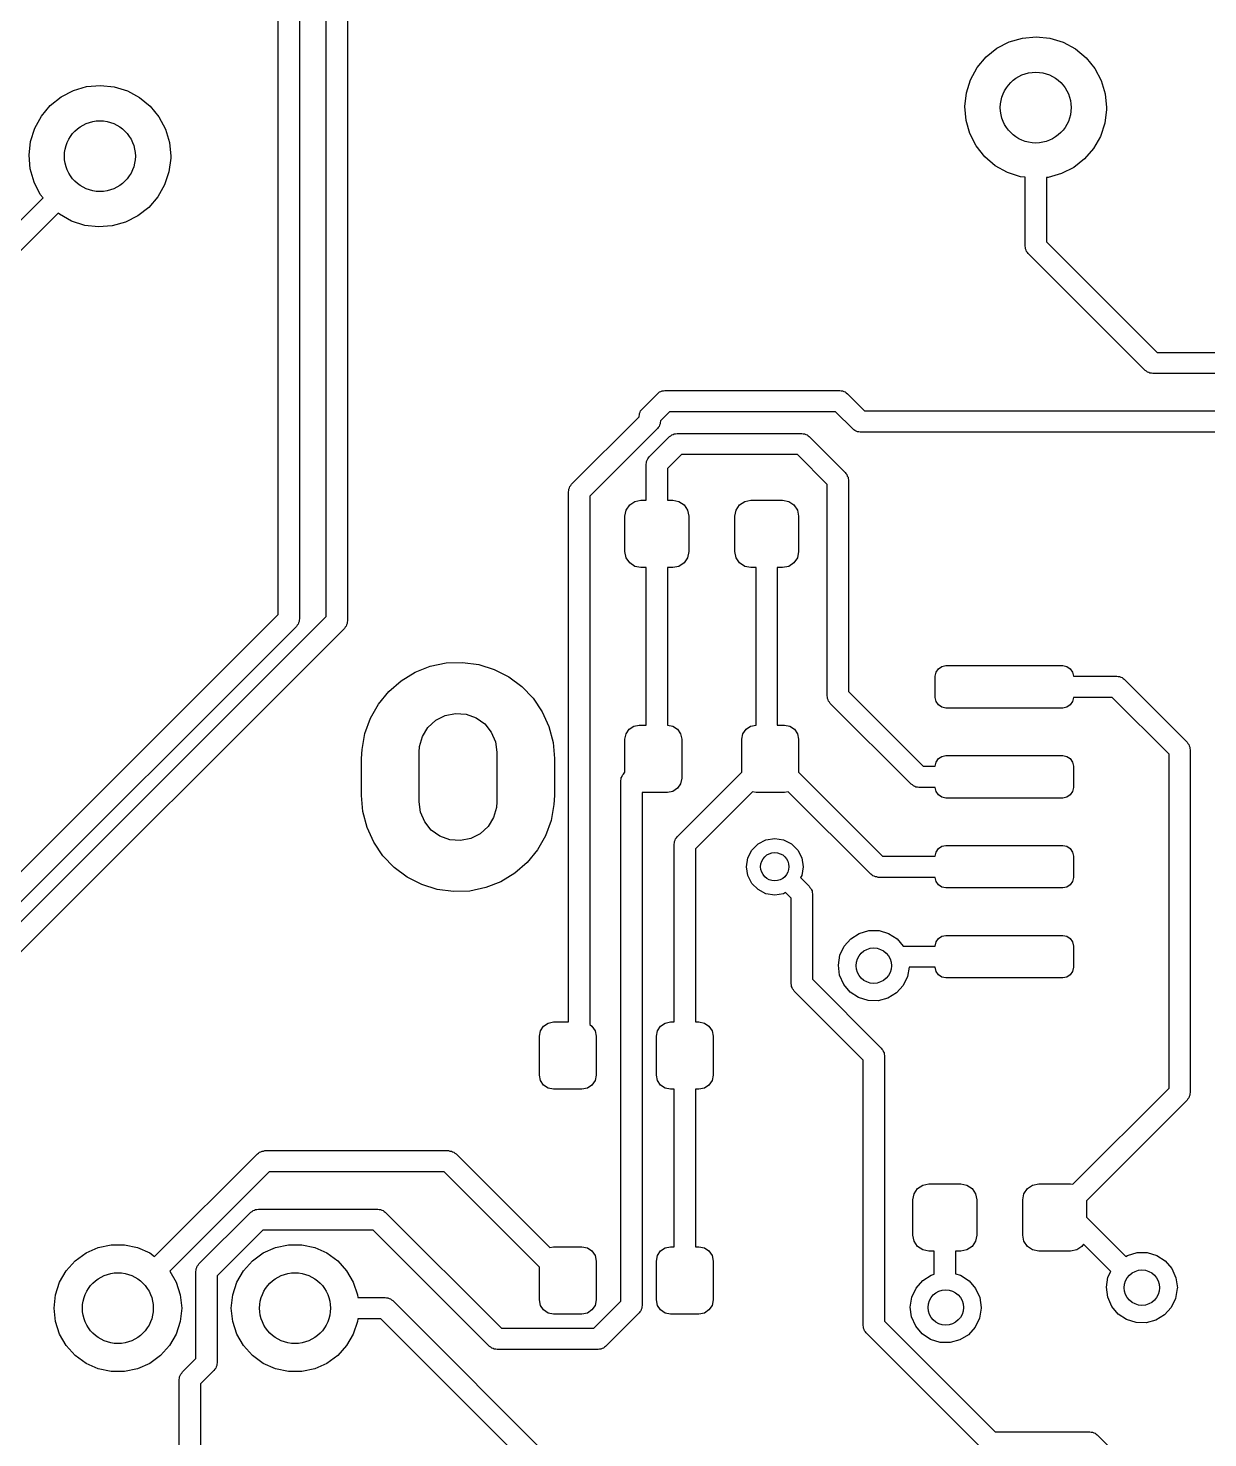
# Model space of a CAD drawing. Extents: x 74 to 208, y -143 to -31.
# Drawn here: x 139.7 to 156.35, y -65.34 to -45.44 of the extents above; entities that cross this region are included whole.
import ezdxf

# ---------------------------------------------------------------- set-up
doc = ezdxf.new("R2010")
doc.units = 0
doc.layers.add('BLACK', color=7, linetype='CONTINUOUS')

msp = doc.modelspace()

# ---------------------------------------------------------------- linework, layer by layer
at = {"layer": 'BLACK', "linetype": 'CONTINUOUS'}
for p, q in [((144.21, -41.19), (144.21, -53.806)), ((143.91, -53.7439), (143.91, -41.2521)), ((143.533, -42.164), (143.533, -53.7766)), ((143.233, -53.7145), (143.233, -42.2261)), ((153.549, -45.631), (153.737, -45.5759)), ((153.737, -45.5759), (153.931, -45.5582)), ((153.931, -45.5582), (154.125, -45.5786)), ((154.125, -45.5786), (154.312, -45.6363)), ((153.224, -45.8437), (153.376, -45.7214)), ((153.376, -45.7214), (153.549, -45.631)), ((154.312, -45.6363), (154.483, -45.7292)), ((154.483, -45.7292), (154.634, -45.8536)), ((153.099, -45.9932), (153.224, -45.8437)), ((154.634, -45.8536), (154.757, -46.0048)), ((152.946, -46.3503), (153.005, -46.1643)), ((153.005, -46.1643), (153.099, -45.9932)), ((154.757, -46.0048), (154.849, -46.1771)), ((140.168, -46.4072), (140.341, -46.3168)), ((140.341, -46.3168), (140.529, -46.2617)), ((140.529, -46.2617), (140.723, -46.244)), ((140.723, -46.244), (140.917, -46.2644)), ((140.917, -46.2644), (141.104, -46.3221)), ((141.104, -46.3221), (141.275, -46.415)), ((152.924, -46.5442), (152.946, -46.3503)), ((154.849, -46.1771), (154.905, -46.364)), ((154.905, -46.364), (154.924, -46.5582)), ((139.891, -46.679), (140.016, -46.5295)), ((140.016, -46.5295), (140.168, -46.4072)), ((141.275, -46.415), (141.426, -46.5394)), ((141.426, -46.5394), (141.549, -46.6906)), ((152.94, -46.7387), (152.924, -46.5442)), ((154.924, -46.5582), (154.924, -46.5861)), ((139.797, -46.8501), (139.891, -46.679)), ((141.549, -46.6906), (141.641, -46.8629)), ((152.994, -46.9263), (152.94, -46.7387)), ((154.924, -46.5861), (154.899, -46.7797)), ((139.738, -47.0361), (139.797, -46.8501)), ((141.641, -46.8629), (141.697, -47.0498)), ((153.083, -47.0999), (152.994, -46.9263)), ((154.838, -46.9649), (154.741, -47.1346)), ((154.899, -46.7797), (154.838, -46.9649)), ((139.716, -47.23), (139.738, -47.0361)), ((141.697, -47.0498), (141.716, -47.244)), ((153.205, -47.2529), (153.083, -47.0999)), ((154.741, -47.1346), (154.614, -47.2824)), ((139.732, -47.4245), (139.716, -47.23)), ((141.716, -47.2719), (141.691, -47.4655)), ((141.716, -47.244), (141.716, -47.2719)), ((153.353, -47.3793), (153.205, -47.2529)), ((154.614, -47.2824), (154.46, -47.4025)), ((139.786, -47.6121), (139.732, -47.4245)), ((141.691, -47.4655), (141.63, -47.6507)), ((153.524, -47.4746), (153.353, -47.3793)), ((153.709, -47.5349), (153.524, -47.4746)), ((153.774, -47.5426), (153.709, -47.5349)), ((153.774, -48.514), (153.774, -47.5426)), ((154.098, -47.543), (154.074, -47.5448)), ((154.074, -47.5448), (154.074, -48.4519)), ((154.286, -47.4905), (154.098, -47.543)), ((154.46, -47.4025), (154.286, -47.4905)), ((139.875, -47.7857), (139.786, -47.6121)), ((141.63, -47.6507), (141.533, -47.8204)), ((137.546, -50.2014), (139.914, -47.8341)), ((139.914, -47.8341), (139.875, -47.7857)), ((141.533, -47.8204), (141.406, -47.9682)), ((140.125, -48.0475), (137.759, -50.4135)), ((140.145, -48.0651), (140.125, -48.0475)), ((140.316, -48.1604), (140.145, -48.0651)), ((140.501, -48.2207), (140.316, -48.1604)), ((141.252, -48.0883), (141.078, -48.1763)), ((141.406, -47.9682), (141.252, -48.0883)), ((140.695, -48.2438), (140.501, -48.2207)), ((140.89, -48.2288), (140.695, -48.2438)), ((141.078, -48.1763), (140.89, -48.2288)), ((153.779, -48.5331), (153.774, -48.514)), ((153.779, -48.5528), (153.779, -48.5331)), ((153.789, -48.5699), (153.779, -48.5528)), ((154.074, -48.4519), (155.637, -50.015)), ((153.794, -48.589), (153.789, -48.5699)), ((153.808, -48.603), (153.794, -48.589)), ((153.818, -48.6201), (153.808, -48.603)), ((155.469, -50.2711), (153.818, -48.6201)), ((155.637, -50.015), (156.636, -50.015)), ((155.486, -50.2809), (155.469, -50.2711)), ((155.5, -50.2949), (155.486, -50.2809)), ((155.519, -50.3), (155.5, -50.2949)), ((155.536, -50.3099), (155.519, -50.3)), ((155.556, -50.3099), (155.536, -50.3099)), ((155.575, -50.315), (155.556, -50.3099)), ((156.636, -50.315), (155.575, -50.315)), ((148.672, -50.5587), (148.691, -50.5536)), ((148.691, -50.5536), (151.161, -50.5536)), ((151.161, -50.5536), (151.18, -50.5587)), ((148.372, -50.8107), (148.585, -50.5975)), ((148.585, -50.5975), (148.602, -50.5876)), ((148.602, -50.5876), (148.616, -50.5737)), ((148.616, -50.5737), (148.635, -50.5686)), ((148.635, -50.5686), (148.652, -50.5587)), ((148.652, -50.5587), (148.672, -50.5587)), ((151.18, -50.5587), (151.199, -50.5587)), ((151.199, -50.5587), (151.216, -50.5686)), ((151.216, -50.5686), (151.236, -50.5737)), ((151.236, -50.5737), (151.25, -50.5876)), ((151.25, -50.5876), (151.267, -50.5975)), ((151.267, -50.5975), (151.509, -50.84)), ((147.374, -51.877), (148.328, -50.9231)), ((148.328, -50.9168), (148.333, -50.8977)), ((148.328, -50.9231), (148.328, -50.9168)), ((148.333, -50.878), (148.343, -50.8609)), ((148.333, -50.8977), (148.333, -50.878)), ((148.343, -50.8609), (148.348, -50.8418)), ((148.348, -50.8418), (148.362, -50.8278)), ((148.362, -50.8278), (148.372, -50.8107)), ((148.753, -50.8536), (148.628, -50.9789)), ((151.098, -50.8536), (148.753, -50.8536)), ((151.341, -51.0961), (151.098, -50.8536)), ((151.509, -50.84), (157.711, -50.84)), ((148.584, -51.0913), (147.63, -52.0452)), ((148.594, -51.0742), (148.584, -51.0913)), ((148.608, -51.0602), (148.594, -51.0742)), ((148.613, -51.0411), (148.608, -51.0602)), ((148.623, -51.024), (148.613, -51.0411)), ((148.628, -50.9852), (148.623, -51.0043)), ((148.623, -51.0043), (148.623, -51.024)), ((148.628, -50.9789), (148.628, -50.9852)), ((151.358, -51.1059), (151.341, -51.0961)), ((151.372, -51.1199), (151.358, -51.1059)), ((151.391, -51.125), (151.372, -51.1199)), ((151.408, -51.1349), (151.391, -51.125)), ((151.428, -51.1349), (151.408, -51.1349)), ((151.447, -51.14), (151.428, -51.1349)), ((158.116, -51.14), (151.447, -51.14)), ((148.471, -51.4864), (148.755, -51.2019)), ((148.755, -51.2019), (148.773, -51.1921)), ((148.773, -51.1921), (148.786, -51.1781)), ((148.786, -51.1781), (148.806, -51.173)), ((148.806, -51.173), (148.823, -51.1631)), ((148.823, -51.1631), (148.842, -51.1631)), ((148.842, -51.1631), (148.861, -51.158)), ((148.861, -51.158), (150.622, -51.158)), ((150.622, -51.158), (150.641, -51.1631)), ((150.641, -51.1631), (150.661, -51.1631)), ((150.661, -51.1631), (150.678, -51.173)), ((150.678, -51.173), (150.697, -51.1781)), ((150.697, -51.1781), (150.711, -51.1921)), ((150.711, -51.1921), (150.728, -51.2019)), ((150.728, -51.2019), (151.236, -51.7099)), ((148.432, -51.5537), (148.442, -51.5366)), ((148.442, -51.5366), (148.447, -51.5175)), ((148.447, -51.5175), (148.461, -51.5035)), ((148.461, -51.5035), (148.471, -51.4864)), ((148.924, -51.458), (148.727, -51.6546)), ((150.56, -51.458), (148.924, -51.458)), ((150.98, -51.8781), (150.56, -51.458)), ((148.427, -51.5925), (148.432, -51.5734)), ((148.427, -52.103), (148.427, -51.5925)), ((148.432, -51.5734), (148.432, -51.5537)), ((148.727, -51.6546), (148.727, -52.103)), ((151.236, -51.7099), (151.246, -51.727)), ((151.246, -51.727), (151.26, -51.741)), ((151.26, -51.741), (151.265, -51.7601)), ((147.335, -51.9443), (147.345, -51.9272)), ((147.335, -51.964), (147.335, -51.9443)), ((147.345, -51.9272), (147.35, -51.9081)), ((147.35, -51.9081), (147.364, -51.8941)), ((147.364, -51.8941), (147.374, -51.877)), ((150.98, -54.864), (150.98, -51.8781)), ((151.265, -51.7601), (151.275, -51.7772)), ((151.275, -51.7772), (151.275, -51.7969)), ((151.275, -51.7969), (151.28, -51.816)), ((151.28, -51.816), (151.28, -54.8019)), ((147.33, -51.9831), (147.335, -51.964)), ((147.33, -59.469), (147.33, -51.9831)), ((147.63, -52.0452), (147.63, -59.5066)), ((148.193, -52.1689), (148.266, -52.1201)), ((148.266, -52.1201), (148.352, -52.103)), ((148.352, -52.103), (148.427, -52.103)), ((148.727, -52.103), (148.802, -52.103)), ((148.802, -52.103), (148.888, -52.1201)), ((148.888, -52.1201), (148.961, -52.1689)), ((149.743, -52.1689), (149.816, -52.1201)), ((149.816, -52.1201), (149.902, -52.103)), ((149.902, -52.103), (150.352, -52.103)), ((150.352, -52.103), (150.438, -52.1201)), ((150.438, -52.1201), (150.511, -52.1689)), ((148.127, -52.328), (148.144, -52.2419)), ((148.127, -52.828), (148.127, -52.328)), ((148.144, -52.2419), (148.193, -52.1689)), ((148.961, -52.1689), (149.01, -52.2419)), ((149.01, -52.2419), (149.027, -52.328)), ((149.027, -52.328), (149.027, -52.828)), ((149.677, -52.328), (149.694, -52.2419)), ((149.677, -52.828), (149.677, -52.328)), ((149.694, -52.2419), (149.743, -52.1689)), ((150.511, -52.1689), (150.56, -52.2419)), ((150.56, -52.2419), (150.577, -52.328)), ((150.577, -52.328), (150.577, -52.828)), ((148.144, -52.9141), (148.127, -52.828)), ((148.193, -52.9871), (148.144, -52.9141)), ((149.01, -52.9141), (148.961, -52.9871)), ((149.027, -52.828), (149.01, -52.9141)), ((149.694, -52.9141), (149.677, -52.828)), ((149.743, -52.9871), (149.694, -52.9141)), ((150.56, -52.9141), (150.511, -52.9871)), ((150.577, -52.828), (150.56, -52.9141)), ((148.266, -53.0359), (148.193, -52.9871)), ((148.352, -53.053), (148.266, -53.0359)), ((148.427, -53.053), (148.352, -53.053)), ((148.427, -55.278), (148.427, -53.053)), ((148.802, -53.053), (148.727, -53.053)), ((148.727, -53.053), (148.727, -55.278)), ((148.888, -53.0359), (148.802, -53.053)), ((148.961, -52.9871), (148.888, -53.0359)), ((149.816, -53.0359), (149.743, -52.9871)), ((149.902, -53.053), (149.816, -53.0359)), ((149.977, -53.053), (149.902, -53.053)), ((149.977, -55.278), (149.977, -53.053)), ((150.352, -53.053), (150.277, -53.053)), ((150.277, -53.053), (150.277, -55.278)), ((150.438, -53.0359), (150.352, -53.053)), ((150.511, -52.9871), (150.438, -53.0359)), ((134.26, -62.6875), (143.233, -53.7145)), ((143.489, -53.8827), (134.516, -62.8557)), ((136.73, -60.9239), (143.91, -53.7439)), ((144.166, -53.9121), (136.986, -61.0921)), ((143.499, -53.8656), (143.489, -53.8827)), ((143.513, -53.8516), (143.499, -53.8656)), ((143.518, -53.8325), (143.513, -53.8516)), ((143.528, -53.8154), (143.518, -53.8325)), ((143.533, -53.7766), (143.528, -53.7957)), ((143.528, -53.7957), (143.528, -53.8154)), ((144.176, -53.895), (144.166, -53.9121)), ((144.19, -53.881), (144.176, -53.895)), ((144.195, -53.8619), (144.19, -53.881)), ((144.205, -53.8448), (144.195, -53.8619)), ((144.21, -53.806), (144.205, -53.8251)), ((144.205, -53.8251), (144.205, -53.8448)), ((144.969, -54.6511), (145.165, -54.5318)), ((145.165, -54.5318), (145.379, -54.4474)), ((145.379, -54.4474), (145.604, -54.4001)), ((145.604, -54.4001), (145.834, -54.3915)), ((145.834, -54.3915), (146.062, -54.4217)), ((146.062, -54.4217), (146.282, -54.4899)), ((146.282, -54.4899), (146.487, -54.5941)), ((152.506, -54.587), (152.517, -54.5296)), ((152.517, -54.5296), (152.55, -54.4809)), ((152.55, -54.4809), (152.599, -54.4484)), ((152.599, -54.4484), (152.656, -54.437)), ((152.656, -54.437), (154.306, -54.437)), ((154.306, -54.437), (154.363, -54.4484)), ((154.363, -54.4484), (154.412, -54.4809)), ((154.412, -54.4809), (154.445, -54.5296)), ((154.445, -54.5296), (154.456, -54.587)), ((144.795, -54.8019), (144.969, -54.6511)), ((146.487, -54.5941), (146.671, -54.7314)), ((146.671, -54.7314), (146.83, -54.8978)), ((152.506, -54.887), (152.506, -54.587)), ((154.456, -54.587), (155.067, -54.587)), ((155.067, -54.587), (155.086, -54.5921)), ((155.086, -54.5921), (155.106, -54.5921)), ((155.106, -54.5921), (155.123, -54.602)), ((155.123, -54.602), (155.142, -54.6071)), ((155.142, -54.6071), (155.156, -54.6211)), ((155.156, -54.6211), (155.173, -54.6309)), ((155.173, -54.6309), (156.062, -55.5199)), ((144.649, -54.9797), (144.795, -54.8019)), ((146.83, -54.8978), (146.958, -55.0886)), ((150.985, -54.8831), (150.98, -54.864)), ((150.985, -54.9028), (150.985, -54.8831)), ((150.995, -54.9199), (150.985, -54.9028)), ((151, -54.939), (150.995, -54.9199)), ((151.28, -54.8019), (152.335, -55.857)), ((152.517, -54.9444), (152.506, -54.887)), ((154.456, -54.887), (154.445, -54.9444)), ((155.005, -54.887), (154.456, -54.887)), ((155.806, -55.6881), (155.005, -54.887)), ((144.535, -55.1795), (144.649, -54.9797)), ((145.589, -55.1406), (145.735, -55.1111)), ((145.735, -55.1111), (145.884, -55.122)), ((145.884, -55.122), (146.025, -55.1726)), ((146.958, -55.0886), (147.053, -55.2983)), ((151.014, -54.953), (151, -54.939)), ((151.024, -54.9701), (151.014, -54.953)), ((152.167, -56.1131), (151.024, -54.9701)), ((152.55, -54.9931), (152.517, -54.9444)), ((152.599, -55.0256), (152.55, -54.9931)), ((152.656, -55.037), (152.599, -55.0256)), ((154.306, -55.037), (152.656, -55.037)), ((154.363, -55.0256), (154.306, -55.037)), ((154.412, -54.9931), (154.363, -55.0256)), ((154.445, -54.9444), (154.412, -54.9931)), ((144.457, -55.3957), (144.535, -55.1795)), ((145.268, -55.4363), (145.346, -55.3094)), ((145.346, -55.3094), (145.456, -55.2084)), ((145.456, -55.2084), (145.589, -55.1406)), ((146.025, -55.1726), (146.147, -55.2591)), ((146.147, -55.2591), (146.24, -55.3751)), ((147.053, -55.2983), (147.111, -55.5209)), ((148.186, -55.3366), (148.25, -55.2932)), ((148.25, -55.2932), (148.327, -55.278)), ((148.327, -55.278), (148.427, -55.278)), ((148.727, -55.278), (148.804, -55.2932)), ((148.804, -55.2932), (148.868, -55.3366)), ((149.836, -55.3366), (149.9, -55.2932)), ((149.9, -55.2932), (149.977, -55.278)), ((150.277, -55.278), (150.377, -55.278)), ((150.377, -55.278), (150.454, -55.2932)), ((150.454, -55.2932), (150.518, -55.3366)), ((144.416, -55.622), (144.457, -55.3957)), ((145.226, -55.5797), (145.268, -55.4363)), ((146.24, -55.3751), (146.3, -55.5121)), ((146.3, -55.5121), (146.32, -55.66)), ((147.111, -55.5209), (147.13, -55.75)), ((148.127, -55.478), (148.142, -55.4015)), ((148.127, -55.9409), (148.127, -55.478)), ((148.142, -55.4015), (148.186, -55.3366)), ((148.868, -55.3366), (148.912, -55.4015)), ((148.912, -55.4015), (148.927, -55.478)), ((148.927, -55.478), (148.927, -56.028)), ((149.777, -55.478), (149.792, -55.4015)), ((149.777, -55.9409), (149.777, -55.478)), ((149.792, -55.4015), (149.836, -55.3366)), ((150.518, -55.3366), (150.562, -55.4015)), ((150.562, -55.4015), (150.577, -55.478)), ((150.577, -55.478), (150.577, -55.9409)), ((156.062, -55.5199), (156.072, -55.537)), ((144.41, -55.75), (144.416, -55.622)), ((145.22, -55.66), (145.226, -55.5797)), ((145.22, -56.36), (145.22, -55.66)), ((146.32, -55.66), (146.32, -56.36)), ((152.55, -55.7509), (152.599, -55.7184)), ((152.599, -55.7184), (152.656, -55.707)), ((152.656, -55.707), (154.306, -55.707)), ((154.306, -55.707), (154.363, -55.7184)), ((154.363, -55.7184), (154.412, -55.7509)), ((155.806, -60.4029), (155.806, -55.6881)), ((156.072, -55.537), (156.086, -55.551)), ((156.086, -55.551), (156.091, -55.5701)), ((156.091, -55.5701), (156.101, -55.5872)), ((156.101, -55.5872), (156.101, -55.6069)), ((156.101, -55.6069), (156.106, -55.626)), ((156.106, -55.626), (156.106, -60.465)), ((144.41, -56.27), (144.41, -55.75)), ((147.13, -55.75), (147.13, -56.27)), ((152.335, -55.857), (152.506, -55.857)), ((152.506, -55.857), (152.517, -55.7996)), ((152.517, -55.7996), (152.55, -55.7509)), ((154.412, -55.7509), (154.445, -55.7996)), ((154.445, -55.7996), (154.456, -55.857)), ((154.456, -55.857), (154.456, -56.157)), ((148.07, -56.06), (148.075, -56.0409)), ((148.07, -63.4097), (148.07, -56.06)), ((148.075, -56.0212), (148.085, -56.0041)), ((148.075, -56.0409), (148.075, -56.0212)), ((148.085, -56.0041), (148.09, -55.985)), ((148.09, -55.985), (148.104, -55.971)), ((148.104, -55.971), (148.114, -55.9539)), ((148.114, -55.9539), (148.127, -55.9409)), ((148.864, -56.8539), (149.777, -55.9409)), ((148.912, -56.1045), (148.868, -56.1694)), ((148.927, -56.028), (148.912, -56.1045)), ((150.577, -55.9409), (151.763, -57.127)), ((152.184, -56.1229), (152.167, -56.1131)), ((152.198, -56.1369), (152.184, -56.1229)), ((144.429, -56.4991), (144.41, -56.27)), ((147.13, -56.27), (147.124, -56.398)), ((148.727, -56.228), (148.37, -56.228)), ((148.37, -56.228), (148.37, -63.4718)), ((148.804, -56.2128), (148.727, -56.228)), ((148.868, -56.1694), (148.804, -56.2128)), ((149.925, -56.2176), (149.12, -57.0221)), ((149.977, -56.228), (149.925, -56.2176)), ((150.377, -56.228), (149.977, -56.228)), ((150.429, -56.2176), (150.377, -56.228)), ((151.595, -57.3831), (150.429, -56.2176)), ((152.217, -56.142), (152.198, -56.1369)), ((152.234, -56.1519), (152.217, -56.142)), ((152.254, -56.1519), (152.234, -56.1519)), ((152.273, -56.157), (152.254, -56.1519)), ((152.506, -56.157), (152.273, -56.157)), ((152.517, -56.2144), (152.506, -56.157)), ((152.55, -56.2631), (152.517, -56.2144)), ((152.599, -56.2956), (152.55, -56.2631)), ((152.656, -56.307), (152.599, -56.2956)), ((154.306, -56.307), (152.656, -56.307)), ((154.363, -56.2956), (154.306, -56.307)), ((154.412, -56.2631), (154.363, -56.2956)), ((154.445, -56.2144), (154.412, -56.2631)), ((154.456, -56.157), (154.445, -56.2144)), ((144.487, -56.7217), (144.429, -56.4991)), ((145.24, -56.5079), (145.22, -56.36)), ((145.3, -56.6449), (145.24, -56.5079)), ((146.314, -56.4403), (146.272, -56.5837)), ((146.32, -56.36), (146.314, -56.4403)), ((147.124, -56.398), (147.083, -56.6243)), ((144.582, -56.9314), (144.487, -56.7217)), ((145.393, -56.7609), (145.3, -56.6449)), ((146.194, -56.7106), (146.084, -56.8116)), ((146.272, -56.5837), (146.194, -56.7106)), ((147.083, -56.6243), (147.005, -56.8405)), ((145.515, -56.8474), (145.393, -56.7609)), ((145.656, -56.898), (145.515, -56.8474)), ((145.805, -56.9089), (145.656, -56.898)), ((145.951, -56.8794), (145.805, -56.9089)), ((146.084, -56.8116), (145.951, -56.8794)), ((147.005, -56.8405), (146.891, -57.0403)), ((148.825, -56.9212), (148.835, -56.9041)), ((148.825, -56.9409), (148.825, -56.9212)), ((148.835, -56.9041), (148.84, -56.885)), ((148.84, -56.885), (148.854, -56.871)), ((148.854, -56.871), (148.864, -56.8539)), ((150.006, -56.9534), (150.117, -56.8966)), ((150.117, -56.8966), (150.241, -56.877)), ((150.241, -56.877), (150.365, -56.8966)), ((150.365, -56.8966), (150.476, -56.9534)), ((144.71, -57.1222), (144.582, -56.9314)), ((144.869, -57.2886), (144.71, -57.1222)), ((146.891, -57.0403), (146.745, -57.2181)), ((148.82, -56.96), (148.825, -56.9409)), ((148.82, -59.469), (148.82, -56.96)), ((149.12, -57.0221), (149.12, -59.469)), ((149.861, -57.1534), (149.917, -57.0419)), ((149.917, -57.0419), (150.006, -56.9534)), ((150.476, -56.9534), (150.565, -57.0419)), ((150.565, -57.0419), (150.621, -57.1534)), ((152.506, -57.127), (152.517, -57.0696)), ((152.517, -57.0696), (152.55, -57.0209)), ((152.55, -57.0209), (152.599, -56.9884)), ((152.599, -56.9884), (152.656, -56.977)), ((152.656, -56.977), (154.306, -56.977)), ((154.306, -56.977), (154.363, -56.9884)), ((154.363, -56.9884), (154.412, -57.0209)), ((154.412, -57.0209), (154.445, -57.0696)), ((154.445, -57.0696), (154.456, -57.127)), ((145.053, -57.4259), (144.869, -57.2886)), ((146.745, -57.2181), (146.571, -57.3689)), ((149.841, -57.277), (149.861, -57.1534)), ((149.861, -57.4006), (149.841, -57.277)), ((150.621, -57.1534), (150.641, -57.277)), ((150.641, -57.277), (150.621, -57.4006)), ((151.763, -57.127), (152.506, -57.127)), ((154.456, -57.127), (154.456, -57.427)), ((145.258, -57.5301), (145.053, -57.4259)), ((146.375, -57.4882), (146.161, -57.5726)), ((146.571, -57.3689), (146.375, -57.4882)), ((149.917, -57.5121), (149.861, -57.4006)), ((150.006, -57.6006), (149.917, -57.5121)), ((150.621, -57.4006), (150.606, -57.4302)), ((150.606, -57.4302), (150.728, -57.5519)), ((151.612, -57.3929), (151.595, -57.3831)), ((151.626, -57.4069), (151.612, -57.3929)), ((151.645, -57.412), (151.626, -57.4069)), ((151.662, -57.4219), (151.645, -57.412)), ((151.682, -57.4219), (151.662, -57.4219)), ((151.701, -57.427), (151.682, -57.4219)), ((152.506, -57.427), (151.701, -57.427)), ((152.517, -57.4844), (152.506, -57.427)), ((152.55, -57.5331), (152.517, -57.4844)), ((154.445, -57.4844), (154.412, -57.5331)), ((154.456, -57.427), (154.445, -57.4844)), ((145.478, -57.5983), (145.258, -57.5301)), ((145.706, -57.6285), (145.478, -57.5983)), ((145.936, -57.6199), (145.706, -57.6285)), ((146.161, -57.5726), (145.936, -57.6199)), ((150.117, -57.6574), (150.006, -57.6006)), ((150.241, -57.677), (150.117, -57.6574)), ((150.365, -57.6574), (150.241, -57.677)), ((150.394, -57.6423), (150.365, -57.6574)), ((150.472, -57.7201), (150.394, -57.6423)), ((150.728, -57.5519), (150.738, -57.569)), ((150.738, -57.569), (150.752, -57.583)), ((150.752, -57.583), (150.757, -57.6021)), ((150.757, -57.6021), (150.767, -57.6192)), ((150.767, -57.6192), (150.767, -57.6389)), ((150.767, -57.6389), (150.772, -57.658)), ((150.772, -57.658), (150.772, -58.8659)), ((152.599, -57.5656), (152.55, -57.5331)), ((152.656, -57.577), (152.599, -57.5656)), ((154.306, -57.577), (152.656, -57.577)), ((154.363, -57.5656), (154.306, -57.577)), ((154.412, -57.5331), (154.363, -57.5656)), ((150.472, -58.928), (150.472, -57.7201)), ((151.22, -58.3995), (151.314, -58.2932)), ((151.314, -58.2932), (151.434, -58.2176)), ((151.434, -58.2176), (151.57, -58.1786)), ((151.57, -58.1786), (151.712, -58.1795)), ((151.712, -58.1795), (151.848, -58.2201)), ((151.848, -58.2201), (151.967, -58.2972)), ((151.967, -58.2972), (152.053, -58.397)), ((152.517, -58.3396), (152.55, -58.2909)), ((152.55, -58.2909), (152.599, -58.2584)), ((152.599, -58.2584), (152.656, -58.247)), ((152.656, -58.247), (154.306, -58.247)), ((154.306, -58.247), (154.363, -58.2584)), ((154.363, -58.2584), (154.412, -58.2909)), ((154.412, -58.2909), (154.445, -58.3396)), ((151.16, -58.5278), (151.22, -58.3995)), ((152.053, -58.397), (152.506, -58.397)), ((152.506, -58.397), (152.517, -58.3396)), ((154.445, -58.3396), (154.456, -58.397)), ((154.456, -58.397), (154.456, -58.697)), ((151.138, -58.6679), (151.16, -58.5278)), ((151.156, -58.8085), (151.138, -58.6679)), ((152.136, -58.697), (152.114, -58.826)), ((152.506, -58.697), (152.136, -58.697)), ((152.517, -58.7544), (152.506, -58.697)), ((154.456, -58.697), (154.445, -58.7544)), ((150.772, -58.8659), (151.744, -59.8379)), ((151.214, -58.9382), (151.156, -58.8085)), ((152.114, -58.826), (152.053, -58.9536)), ((152.55, -58.8031), (152.517, -58.7544)), ((152.599, -58.8356), (152.55, -58.8031)), ((152.656, -58.847), (152.599, -58.8356)), ((154.306, -58.847), (152.656, -58.847)), ((154.363, -58.8356), (154.306, -58.847)), ((154.412, -58.8031), (154.363, -58.8356)), ((154.445, -58.7544), (154.412, -58.8031)), ((150.477, -58.9471), (150.472, -58.928)), ((150.477, -58.9668), (150.477, -58.9471)), ((150.487, -58.9839), (150.477, -58.9668)), ((150.492, -59.003), (150.487, -58.9839)), ((150.506, -59.017), (150.492, -59.003)), ((150.516, -59.0341), (150.506, -59.017)), ((151.488, -60.0061), (150.516, -59.0341)), ((151.305, -59.0467), (151.214, -58.9382)), ((151.423, -59.1253), (151.305, -59.0467)), ((151.957, -59.0587), (151.837, -59.1329)), ((152.053, -58.9536), (151.957, -59.0587)), ((151.558, -59.1676), (151.423, -59.1253)), ((151.7, -59.1702), (151.558, -59.1676)), ((151.837, -59.1329), (151.7, -59.1702)), ((146.979, -59.5276), (147.043, -59.4842)), ((147.043, -59.4842), (147.12, -59.469)), ((147.12, -59.469), (147.33, -59.469)), ((147.63, -59.5066), (147.661, -59.5276)), ((148.629, -59.5276), (148.693, -59.4842)), ((148.693, -59.4842), (148.77, -59.469)), ((148.77, -59.469), (148.82, -59.469)), ((149.12, -59.469), (149.17, -59.469)), ((149.17, -59.469), (149.247, -59.4842)), ((149.247, -59.4842), (149.311, -59.5276)), ((146.92, -59.669), (146.935, -59.5925)), ((146.92, -60.219), (146.92, -59.669)), ((146.935, -59.5925), (146.979, -59.5276)), ((147.661, -59.5276), (147.705, -59.5925)), ((147.705, -59.5925), (147.72, -59.669)), ((147.72, -59.669), (147.72, -60.219)), ((148.57, -59.669), (148.585, -59.5925)), ((148.57, -60.219), (148.57, -59.669)), ((148.585, -59.5925), (148.629, -59.5276)), ((149.311, -59.5276), (149.355, -59.5925)), ((149.355, -59.5925), (149.37, -59.669)), ((149.37, -59.669), (149.37, -60.219)), ((151.744, -59.8379), (151.754, -59.855)), ((151.754, -59.855), (151.768, -59.869)), ((151.768, -59.869), (151.773, -59.8881)), ((151.773, -59.8881), (151.783, -59.9052)), ((151.783, -59.9052), (151.783, -59.9249)), ((151.488, -63.754), (151.488, -60.0061)), ((151.783, -59.9249), (151.788, -59.944)), ((151.788, -59.944), (151.788, -63.6919)), ((146.935, -60.2955), (146.92, -60.219)), ((146.979, -60.3604), (146.935, -60.2955)), ((147.705, -60.2955), (147.661, -60.3604)), ((147.72, -60.219), (147.705, -60.2955)), ((148.585, -60.2955), (148.57, -60.219)), ((148.629, -60.3604), (148.585, -60.2955)), ((149.355, -60.2955), (149.311, -60.3604)), ((149.37, -60.219), (149.355, -60.2955)), ((147.043, -60.4038), (146.979, -60.3604)), ((147.12, -60.419), (147.043, -60.4038)), ((147.52, -60.419), (147.12, -60.419)), ((147.597, -60.4038), (147.52, -60.419)), ((147.661, -60.3604), (147.597, -60.4038)), ((148.693, -60.4038), (148.629, -60.3604)), ((148.77, -60.419), (148.693, -60.4038)), ((148.82, -60.419), (148.77, -60.419)), ((148.82, -62.644), (148.82, -60.419)), ((149.17, -60.419), (149.12, -60.419)), ((149.12, -60.419), (149.12, -62.644)), ((149.247, -60.4038), (149.17, -60.419)), ((149.311, -60.3604), (149.247, -60.4038)), ((154.448, -61.7613), (155.806, -60.4029)), ((156.101, -60.5038), (156.091, -60.5209)), ((156.106, -60.465), (156.101, -60.4841)), ((156.101, -60.4841), (156.101, -60.5038)), ((156.062, -60.5711), (154.641, -61.9921)), ((156.072, -60.554), (156.062, -60.5711)), ((156.086, -60.54), (156.072, -60.554)), ((156.091, -60.5209), (156.086, -60.54)), ((142.969, -61.3061), (142.988, -61.301)), ((142.988, -61.301), (143.005, -61.2911)), ((143.005, -61.2911), (143.025, -61.2911)), ((143.025, -61.2911), (143.044, -61.286)), ((143.044, -61.286), (145.637, -61.286)), ((145.637, -61.286), (145.656, -61.2911)), ((145.656, -61.2911), (145.676, -61.2911)), ((145.676, -61.2911), (145.693, -61.301)), ((145.693, -61.301), (145.712, -61.3061)), ((141.488, -62.7799), (142.938, -61.33)), ((142.938, -61.33), (142.955, -61.3201)), ((142.955, -61.3201), (142.969, -61.3061)), ((145.712, -61.3061), (145.726, -61.3201)), ((145.726, -61.3201), (145.743, -61.33)), ((145.743, -61.33), (147.068, -62.6544)), ((143.106, -61.586), (141.703, -62.9892)), ((145.575, -61.586), (143.106, -61.586)), ((146.92, -62.9311), (145.575, -61.586)), ((152.191, -61.98), (152.208, -61.8939)), ((152.208, -61.8939), (152.257, -61.8209)), ((152.257, -61.8209), (152.33, -61.7721)), ((152.33, -61.7721), (152.416, -61.755)), ((152.416, -61.755), (152.866, -61.755)), ((152.866, -61.755), (152.952, -61.7721)), ((152.952, -61.7721), (153.025, -61.8209)), ((153.025, -61.8209), (153.074, -61.8939)), ((153.074, -61.8939), (153.091, -61.98)), ((153.741, -61.98), (153.758, -61.8939)), ((153.758, -61.8939), (153.807, -61.8209)), ((153.807, -61.8209), (153.88, -61.7721)), ((153.88, -61.7721), (153.966, -61.755)), ((153.966, -61.755), (154.416, -61.755)), ((154.416, -61.755), (154.448, -61.7613)), ((152.191, -62.48), (152.191, -61.98)), ((153.091, -61.98), (153.091, -62.48)), ((153.741, -62.48), (153.741, -61.98)), ((154.641, -61.9921), (154.641, -62.2269)), ((142.114, -62.8862), (142.846, -62.1539)), ((142.846, -62.1539), (142.863, -62.1441)), ((142.863, -62.1441), (142.877, -62.1301)), ((142.877, -62.1301), (142.896, -62.125)), ((142.896, -62.125), (142.913, -62.1151)), ((142.913, -62.1151), (142.933, -62.1151)), ((142.933, -62.1151), (142.952, -62.11)), ((142.952, -62.11), (144.637, -62.11)), ((144.637, -62.11), (144.656, -62.1151)), ((144.656, -62.1151), (144.676, -62.1151)), ((144.676, -62.1151), (144.693, -62.125)), ((144.693, -62.125), (144.712, -62.1301)), ((144.712, -62.1301), (144.726, -62.1441)), ((144.726, -62.1441), (144.743, -62.1539)), ((144.743, -62.1539), (146.383, -63.794)), ((154.641, -62.2269), (155.194, -62.7797)), ((143.014, -62.41), (142.37, -63.0544)), ((144.575, -62.41), (143.014, -62.41)), ((146.215, -64.0501), (144.575, -62.41)), ((152.208, -62.5661), (152.191, -62.48)), ((153.091, -62.48), (153.074, -62.5661)), ((153.758, -62.5661), (153.741, -62.48)), ((140.52, -62.7306), (140.692, -62.654)), ((140.692, -62.654), (140.876, -62.6149)), ((140.876, -62.6149), (141.064, -62.6149)), ((141.064, -62.6149), (141.248, -62.654)), ((141.248, -62.654), (141.42, -62.7306)), ((143.02, -62.7306), (143.192, -62.654)), ((143.192, -62.654), (143.376, -62.6149)), ((143.376, -62.6149), (143.564, -62.6149)), ((143.564, -62.6149), (143.748, -62.654)), ((143.748, -62.654), (143.92, -62.7306)), ((147.068, -62.6544), (147.12, -62.644)), ((147.12, -62.644), (147.52, -62.644)), ((147.52, -62.644), (147.597, -62.6592)), ((147.597, -62.6592), (147.661, -62.7026)), ((148.629, -62.7026), (148.693, -62.6592)), ((148.693, -62.6592), (148.77, -62.644)), ((148.77, -62.644), (148.82, -62.644)), ((149.12, -62.644), (149.17, -62.644)), ((149.17, -62.644), (149.247, -62.6592)), ((149.247, -62.6592), (149.311, -62.7026)), ((152.257, -62.6391), (152.208, -62.5661)), ((152.33, -62.6879), (152.257, -62.6391)), ((152.416, -62.705), (152.33, -62.6879)), ((152.952, -62.6879), (152.866, -62.705)), ((153.025, -62.6391), (152.952, -62.6879)), ((153.074, -62.5661), (153.025, -62.6391)), ((153.807, -62.6391), (153.758, -62.5661)), ((153.88, -62.6879), (153.807, -62.6391)), ((153.966, -62.705), (153.88, -62.6879)), ((154.502, -62.6879), (154.416, -62.705)), ((154.575, -62.6391), (154.502, -62.6879)), ((154.597, -62.6068), (154.575, -62.6391)), ((154.983, -62.9929), (154.597, -62.6068)), ((140.242, -62.981), (140.368, -62.8412)), ((140.368, -62.8412), (140.52, -62.7306)), ((141.42, -62.7306), (141.488, -62.7799)), ((142.104, -62.9033), (142.114, -62.8862)), ((142.742, -62.981), (142.868, -62.8412)), ((142.868, -62.8412), (143.02, -62.7306)), ((143.92, -62.7306), (144.072, -62.8412)), ((144.072, -62.8412), (144.198, -62.981)), ((147.661, -62.7026), (147.705, -62.7675)), ((147.705, -62.7675), (147.72, -62.844)), ((147.72, -62.844), (147.72, -63.394)), ((148.57, -62.844), (148.585, -62.7675)), ((148.57, -63.394), (148.57, -62.844)), ((148.585, -62.7675), (148.629, -62.7026)), ((149.311, -62.7026), (149.355, -62.7675)), ((149.355, -62.7675), (149.37, -62.844)), ((149.37, -62.844), (149.37, -63.394)), ((152.491, -62.705), (152.416, -62.705)), ((152.491, -63.0318), (152.491, -62.705)), ((152.866, -62.705), (152.791, -62.705)), ((152.791, -62.705), (152.791, -63.0244)), ((154.416, -62.705), (153.966, -62.705)), ((155.194, -62.7797), (155.218, -62.7642)), ((155.218, -62.7642), (155.355, -62.7252)), ((155.355, -62.7252), (155.497, -62.7261)), ((155.497, -62.7261), (155.632, -62.7667)), ((155.632, -62.7667), (155.751, -62.8438)), ((155.751, -62.8438), (155.844, -62.9512)), ((140.148, -63.1439), (140.242, -62.981)), ((141.703, -62.9892), (141.792, -63.1439)), ((142.07, -62.9922), (142.075, -62.9732)), ((142.07, -64.2199), (142.07, -62.9922)), ((142.075, -62.9534), (142.085, -62.9363)), ((142.075, -62.9732), (142.075, -62.9534)), ((142.085, -62.9363), (142.09, -62.9172)), ((142.09, -62.9172), (142.104, -62.9033)), ((142.37, -63.0544), (142.37, -64.282)), ((142.648, -63.1439), (142.742, -62.981)), ((144.198, -62.981), (144.292, -63.1439)), ((146.92, -63.394), (146.92, -62.9311)), ((152.33, -63.1192), (152.45, -63.0436)), ((152.45, -63.0436), (152.491, -63.0318)), ((152.791, -63.0244), (152.864, -63.0461)), ((152.864, -63.0461), (152.983, -63.1232)), ((154.923, -63.2145), (154.944, -63.0744)), ((154.944, -63.0744), (154.983, -62.9929)), ((155.844, -62.9512), (155.903, -63.0803)), ((155.903, -63.0803), (155.923, -63.2206)), ((140.09, -63.3229), (140.148, -63.1439)), ((141.792, -63.1439), (141.85, -63.3229)), ((142.59, -63.3229), (142.648, -63.1439)), ((144.292, -63.1439), (144.35, -63.3229)), ((152.176, -63.3538), (152.236, -63.2255)), ((152.236, -63.2255), (152.33, -63.1192)), ((152.983, -63.1232), (153.075, -63.2306)), ((153.075, -63.2306), (153.134, -63.3597)), ((154.941, -63.3551), (154.923, -63.2145)), ((155.922, -63.2328), (155.899, -63.3726)), ((155.923, -63.2206), (155.922, -63.2328)), ((140.07, -63.51), (140.09, -63.3229)), ((141.85, -63.3229), (141.87, -63.51)), ((142.57, -63.51), (142.59, -63.3229)), ((144.35, -63.3229), (144.354, -63.36)), ((144.354, -63.36), (144.743, -63.36)), ((144.743, -63.36), (144.762, -63.3651)), ((144.762, -63.3651), (144.782, -63.3651)), ((144.782, -63.3651), (144.799, -63.375)), ((144.799, -63.375), (144.818, -63.3801)), ((144.818, -63.3801), (144.832, -63.3941)), ((144.832, -63.3941), (144.849, -63.4039)), ((144.849, -63.4039), (147.242, -65.7971)), ((146.935, -63.4705), (146.92, -63.394)), ((146.979, -63.5354), (146.935, -63.4705)), ((147.705, -63.4705), (147.661, -63.5354)), ((147.686, -63.794), (148.07, -63.4097)), ((147.72, -63.394), (147.705, -63.4705)), ((148.37, -63.4718), (148.365, -63.4909)), ((148.365, -63.4909), (148.365, -63.5106)), ((148.585, -63.4705), (148.57, -63.394)), ((148.629, -63.5354), (148.585, -63.4705)), ((149.355, -63.4705), (149.311, -63.5354)), ((149.37, -63.394), (149.355, -63.4705)), ((152.154, -63.4939), (152.176, -63.3538)), ((153.134, -63.3597), (153.154, -63.5)), ((154.998, -63.4848), (154.941, -63.3551)), ((155.089, -63.5933), (154.998, -63.4848)), ((155.899, -63.3726), (155.837, -63.5002)), ((140.09, -63.6971), (140.07, -63.51)), ((141.87, -63.51), (141.85, -63.6971)), ((142.59, -63.6971), (142.57, -63.51)), ((144.354, -63.66), (144.35, -63.6971)), ((144.681, -63.66), (144.354, -63.66)), ((146.986, -65.9653), (144.681, -63.66)), ((147.043, -63.5788), (146.979, -63.5354)), ((147.12, -63.594), (147.043, -63.5788)), ((147.52, -63.594), (147.12, -63.594)), ((147.597, -63.5788), (147.52, -63.594)), ((147.661, -63.5354), (147.597, -63.5788)), ((148.326, -63.5779), (147.854, -64.0501)), ((148.336, -63.5608), (148.326, -63.5779)), ((148.35, -63.5468), (148.336, -63.5608)), ((148.355, -63.5277), (148.35, -63.5468)), ((148.365, -63.5106), (148.355, -63.5277)), ((148.693, -63.5788), (148.629, -63.5354)), ((148.77, -63.594), (148.693, -63.5788)), ((149.17, -63.594), (148.77, -63.594)), ((149.247, -63.5788), (149.17, -63.594)), ((149.311, -63.5354), (149.247, -63.5788)), ((152.172, -63.6345), (152.154, -63.4939)), ((152.23, -63.7642), (152.172, -63.6345)), ((153.13, -63.652), (153.069, -63.7796)), ((153.154, -63.5122), (153.13, -63.652)), ((153.154, -63.5), (153.154, -63.5122)), ((155.207, -63.6719), (155.089, -63.5933)), ((155.343, -63.7142), (155.207, -63.6719)), ((155.621, -63.6795), (155.484, -63.7168)), ((155.742, -63.6053), (155.621, -63.6795)), ((155.837, -63.5002), (155.742, -63.6053)), ((140.148, -63.8761), (140.09, -63.6971)), ((140.242, -64.039), (140.148, -63.8761)), ((141.792, -63.8761), (141.698, -64.039)), ((141.85, -63.6971), (141.792, -63.8761)), ((142.648, -63.8761), (142.59, -63.6971)), ((142.742, -64.039), (142.648, -63.8761)), ((144.292, -63.8761), (144.198, -64.039)), ((144.35, -63.6971), (144.292, -63.8761)), ((146.383, -63.794), (147.686, -63.794)), ((151.493, -63.7731), (151.488, -63.754)), ((151.493, -63.7928), (151.493, -63.7731)), ((151.503, -63.8099), (151.493, -63.7928)), ((151.508, -63.829), (151.503, -63.8099)), ((151.522, -63.843), (151.508, -63.829)), ((151.532, -63.8601), (151.522, -63.843)), ((153.183, -65.5111), (151.532, -63.8601)), ((151.788, -63.6919), (153.351, -65.255)), ((152.321, -63.8727), (152.23, -63.7642)), ((152.439, -63.9513), (152.321, -63.8727)), ((152.973, -63.8847), (152.853, -63.9589)), ((153.069, -63.7796), (152.973, -63.8847)), ((155.484, -63.7168), (155.343, -63.7142)), ((140.368, -64.1788), (140.242, -64.039)), ((141.698, -64.039), (141.572, -64.1788)), ((142.868, -64.1788), (142.742, -64.039)), ((144.198, -64.039), (144.072, -64.1788)), ((146.232, -64.0599), (146.215, -64.0501)), ((146.246, -64.0739), (146.232, -64.0599)), ((146.265, -64.079), (146.246, -64.0739)), ((146.282, -64.0889), (146.265, -64.079)), ((147.804, -64.079), (147.787, -64.0889)), ((147.823, -64.0739), (147.804, -64.079)), ((147.837, -64.0599), (147.823, -64.0739)), ((147.854, -64.0501), (147.837, -64.0599)), ((152.574, -63.9936), (152.439, -63.9513)), ((152.716, -63.9962), (152.574, -63.9936)), ((152.853, -63.9589), (152.716, -63.9962)), ((140.52, -64.2894), (140.368, -64.1788)), ((141.572, -64.1788), (141.42, -64.2894)), ((141.88, -64.4099), (142.07, -64.2199)), ((142.37, -64.282), (142.365, -64.3011)), ((143.02, -64.2894), (142.868, -64.1788)), ((144.072, -64.1788), (143.92, -64.2894)), ((146.302, -64.0889), (146.282, -64.0889)), ((146.321, -64.094), (146.302, -64.0889)), ((147.748, -64.094), (146.321, -64.094)), ((147.767, -64.0889), (147.748, -64.094)), ((147.787, -64.0889), (147.767, -64.0889)), ((140.692, -64.366), (140.52, -64.2894)), ((140.876, -64.4051), (140.692, -64.366)), ((141.064, -64.4051), (140.876, -64.4051)), ((141.248, -64.366), (141.064, -64.4051)), ((141.42, -64.2894), (141.248, -64.366)), ((141.841, -64.4772), (141.851, -64.4601)), ((141.841, -64.4969), (141.841, -64.4772)), ((141.851, -64.4601), (141.856, -64.441)), ((141.856, -64.441), (141.87, -64.427)), ((141.87, -64.427), (141.88, -64.4099)), ((142.326, -64.3881), (142.136, -64.5781)), ((142.336, -64.371), (142.326, -64.3881)), ((142.35, -64.357), (142.336, -64.371)), ((142.355, -64.3379), (142.35, -64.357)), ((142.365, -64.3208), (142.355, -64.3379)), ((142.365, -64.3011), (142.365, -64.3208)), ((143.192, -64.366), (143.02, -64.2894)), ((143.376, -64.4051), (143.192, -64.366)), ((143.564, -64.4051), (143.376, -64.4051)), ((143.748, -64.366), (143.564, -64.4051)), ((143.92, -64.2894), (143.748, -64.366)), ((141.836, -64.516), (141.841, -64.4969)), ((141.836, -81.28), (141.836, -64.516)), ((142.136, -64.5781), (142.136, -81.2179)), ((153.351, -65.255), (154.686, -65.255)), ((154.686, -65.255), (154.705, -65.2601)), ((154.705, -65.2601), (154.725, -65.2601)), ((154.725, -65.2601), (154.742, -65.27)), ((154.742, -65.27), (154.761, -65.2751)), ((154.761, -65.2751), (154.775, -65.2891)), ((154.775, -65.2891), (154.792, -65.2989)), ((154.792, -65.2989), (156.697, -67.2039))]:
    msp.add_line(p, q, dxfattribs=at)
at = {"layer": 'BLACK'}
for centre, radius in [((153.924, -46.5582), 0.5), ((140.716, -47.244), 0.5), ((150.241, -57.277), 0.2), ((151.638, -58.674), 0.25), ((140.97, -63.51), 0.5), ((143.47, -63.51), 0.5), ((155.423, -63.2206), 0.25), ((152.654, -63.5), 0.25)]:
    msp.add_circle(centre, radius, dxfattribs=at)

doc.saveas('drawing.dxf')
